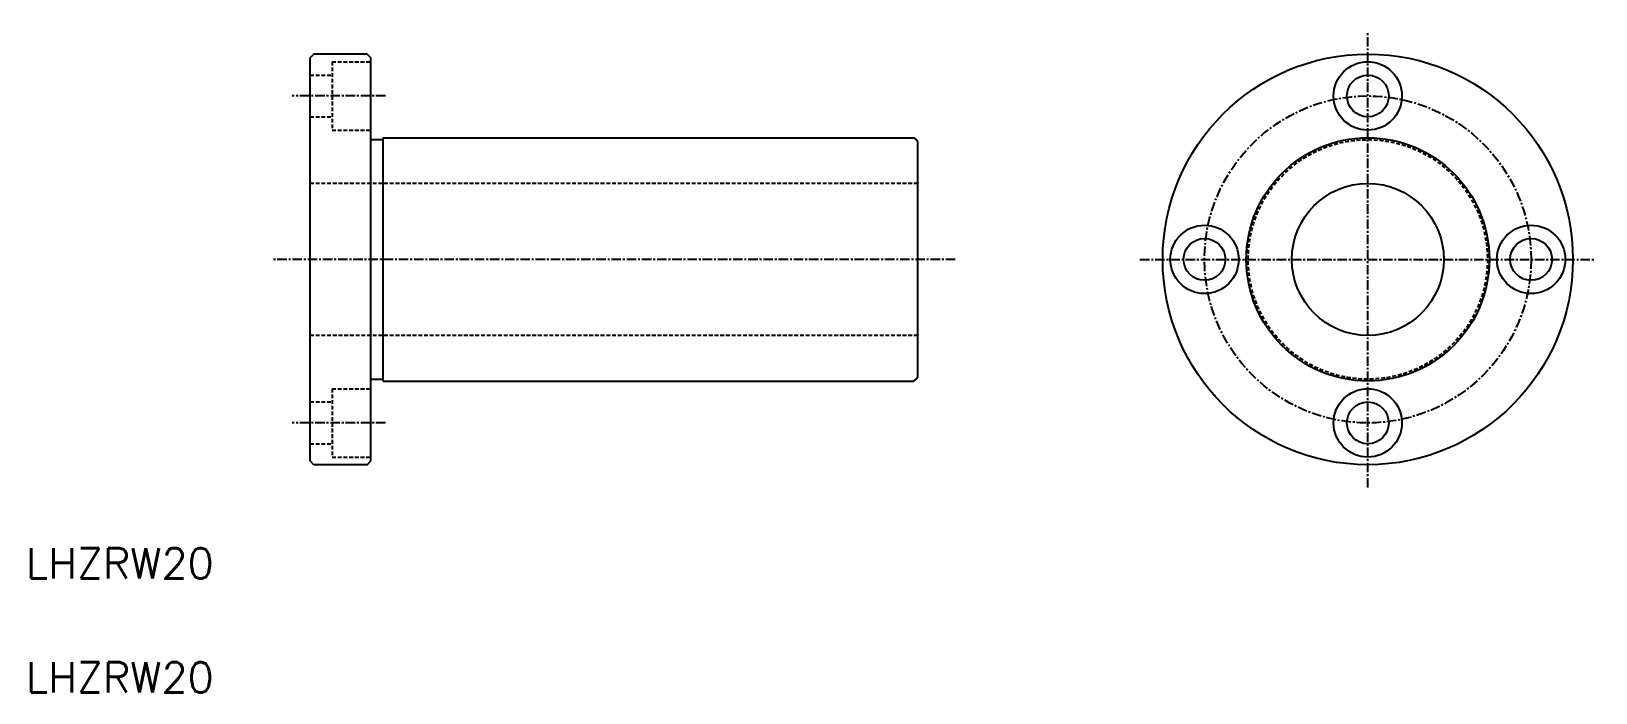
# Model space of a CAD drawing. Extents: x 211 to 417, y 146 to 233.
import ezdxf

# ---------------------------------------------------------------- set-up
doc = ezdxf.new("R2010")
doc.units = 0
doc.linetypes.add('CENTER', pattern=[2, 1.25, -0.25, 0.25, -0.25])
doc.linetypes.add('DASHED', pattern=[0.75, 0.5, -0.25])
doc.layers.get('0').update_dxf_attribs({"linetype": 'CONTINUOUS'})
doc.layers.add('CENTER', color=1, linetype='CENTER')
doc.styles.get("Standard").update_dxf_attribs({"font": 'txt.shx', "bigfont": 'bigfont.shx'})

msp = doc.modelspace()

# ---------------------------------------------------------------- linework, layer by layer
at = {"color": 7, "linetype": 'CONTINUOUS'}
for p, q in [((248.22, 230.18), (247.72, 229.68)), ((247.72, 176.68), (247.72, 229.68)), ((255.22, 230.18), (248.22, 230.18)), ((255.22, 230.18), (255.72, 229.68)), ((255.72, 176.68), (255.72, 229.68)), ((255.72, 218.93), (257.32, 218.93)), ((257.32, 219.18), (327.17, 219.18)), ((257.32, 187.18), (257.32, 219.18)), ((327.72, 187.72), (327.72, 218.64)), ((255.72, 187.43), (257.32, 187.43)), ((257.32, 187.18), (327.17, 187.18)), ((273.34, 187.18), (273.34, 187.18)), ((290.97, 187.18), (290.97, 187.18)), ((248.22, 176.18), (247.72, 176.68)), ((255.22, 176.18), (248.22, 176.18)), ((255.22, 176.18), (255.72, 176.68))]:
    msp.add_line(p, q, dxfattribs=at)
at = {"color": 3, "linetype": 'DASHED'}
for p, q in [((250.62, 229.18), (250.62, 220.18)), ((250.62, 229.18), (255.72, 229.18)), ((247.72, 227.43), (250.62, 227.43)), ((247.72, 221.93), (250.62, 221.93)), ((250.62, 220.18), (255.72, 220.18)), ((327.72, 213.18), (247.72, 213.18)), ((327.72, 193.18), (247.72, 193.18)), ((250.62, 186.18), (255.72, 186.18)), ((250.62, 186.18), (250.62, 177.18)), ((247.72, 184.43), (250.62, 184.43)), ((247.72, 178.93), (250.62, 178.93)), ((250.62, 177.18), (255.72, 177.18))]:
    msp.add_line(p, q, dxfattribs=at)
at = {"color": 7, "linetype": 'CONTINUOUS'}
for centre, radius in [((386.97, 203.18), 27), ((386.97, 224.68), 4.5), ((386.97, 224.68), 2.75), ((386.97, 203.18), 16), ((386.97, 203.18), 10), ((365.47, 203.18), 4.5), ((408.47, 203.18), 4.5), ((365.47, 203.18), 2.75), ((408.47, 203.18), 2.75), ((386.97, 181.68), 4.5), ((386.97, 181.68), 2.75)]:
    msp.add_circle(centre, radius, dxfattribs=at)
at = {"color": 3, "linetype": 'DASHED'}
msp.add_circle((386.97, 203.18), 15.75, dxfattribs=at)
at = {"color": 7, "linetype": 'CONTINUOUS'}
for centre, start, end in [((326.57, 218.03), 27.7958, 62.2042), ((326.57, 188.33), 297.7958, 332.2042)]:
    msp.add_arc(centre, 1.3, start, end, dxfattribs=at)
at = {"layer": 'CENTER', "color": 1, "linetype": 'CENTER'}
for p, q in [((386.97, 173.18), (386.97, 233.18)), ((257.64, 224.68), (245.37, 224.68)), ((332.65, 203.18), (242.82, 203.18)), ((356.97, 203.18), (416.97, 203.18)), ((257.64, 181.68), (245.37, 181.68))]:
    msp.add_line(p, q, dxfattribs=at)
msp.add_circle((386.97, 203.18), 21.5, dxfattribs=at)

# ---------------------------------------------------------------- texts
at = {"color": 7, "linetype": 'CONTINUOUS'}
for p in [(210.33, 161.2), (210.33, 146.2)]:
    msp.add_text('LHZRW20', height=4, dxfattribs=at).set_placement(p)

doc.saveas('drawing.dxf')
